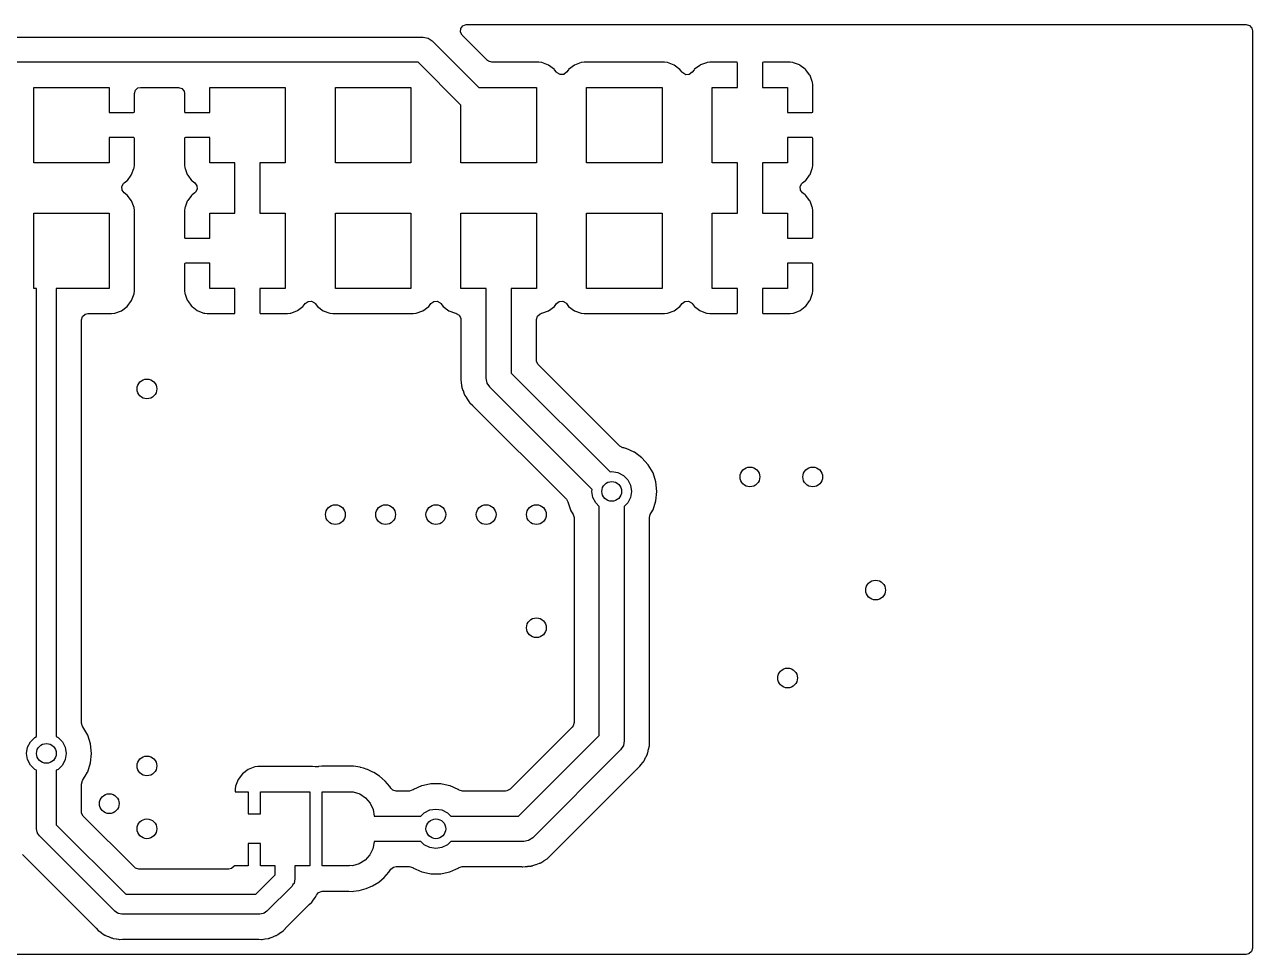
# Model space of a CAD drawing. Extents: x 4.43 to 5.97, y -4.57 to -3.83.
# Drawn here: x 4.993 to 5.97, y -4.57 to -3.83 of the extents above; entities that cross this region are included whole.
import ezdxf

# ---------------------------------------------------------------- set-up
doc = ezdxf.new("R2010")
doc.units = 0
doc.header["$MEASUREMENT"] = 0
doc.layers.add('BLACK', color=7, linetype='CONTINUOUS')

msp = doc.modelspace()

# ---------------------------------------------------------------- linework, layer by layer
at = {"layer": 'BLACK', "linetype": 'CONTINUOUS'}
for p, q in [((5.3398, -3.83325), (5.34148, -3.83101)), ((5.34148, -3.83101), (5.3441, -3.83003)), ((5.3441, -3.83003), (5.34445, -3.83002)), ((5.34445, -3.83002), (5.96502, -3.83002)), ((5.96502, -3.83002), (5.9677, -3.83081)), ((5.9677, -3.83081), (5.96953, -3.83292)), ((4.89, -3.84), (5.31, -3.84)), ((5.31, -3.84), (5.31383, -3.84076)), ((5.31383, -3.84076), (5.31707, -3.84293)), ((5.3396, -3.83603), (5.3398, -3.83325)), ((5.34094, -3.83849), (5.3396, -3.83603)), ((5.36098, -3.85853), (5.34094, -3.83849)), ((5.96953, -3.83292), (5.96998, -3.83498)), ((5.96998, -3.83498), (5.96998, -4.56502)), ((5.31707, -3.84293), (5.35414, -3.88)), ((5.30586, -3.86), (4.89414, -3.86)), ((5.34, -3.89414), (5.30586, -3.86)), ((5.36181, -3.85919), (5.36098, -3.85853)), ((5.36449, -3.85998), (5.36181, -3.85919)), ((5.4019, -3.85998), (5.36449, -3.85998)), ((5.40434, -3.86025), (5.4019, -3.85998)), ((5.40971, -3.86226), (5.40434, -3.86025)), ((5.43566, -3.86025), (5.43029, -3.86226)), ((5.4381, -3.85998), (5.43566, -3.86025)), ((5.5019, -3.85998), (5.4381, -3.85998)), ((5.50434, -3.86025), (5.5019, -3.85998)), ((5.50971, -3.86226), (5.50434, -3.86025)), ((5.53537, -3.86037), (5.53063, -3.86215)), ((5.53597, -3.86023), (5.53537, -3.86037)), ((5.53797, -3.86001), (5.53597, -3.86023)), ((5.53824, -3.86), (5.53797, -3.86001)), ((5.55947, -3.86), (5.53824, -3.86)), ((5.55977, -3.86007), (5.55947, -3.86)), ((5.55982, -3.86011), (5.55977, -3.86007)), ((5.56, -3.86071), (5.55982, -3.86011)), ((5.58007, -3.86023), (5.58, -3.86053)), ((5.58, -3.86053), (5.58, -3.88)), ((5.58011, -3.86018), (5.58007, -3.86023)), ((5.58071, -3.86), (5.58011, -3.86018)), ((5.60176, -3.86), (5.58071, -3.86)), ((5.60203, -3.86001), (5.60176, -3.86)), ((5.60403, -3.86023), (5.60203, -3.86001)), ((5.60463, -3.86037), (5.60403, -3.86023)), ((5.60937, -3.86215), (5.60463, -3.86037)), ((5.4143, -3.8657), (5.40971, -3.86226)), ((5.41451, -3.86598), (5.4143, -3.8657)), ((5.41603, -3.86801), (5.41451, -3.86598)), ((5.41451, -3.86598), (5.41451, -3.86598)), ((5.41649, -3.86854), (5.41603, -3.86801)), ((5.41894, -3.86988), (5.41649, -3.86854)), ((5.42173, -3.86968), (5.41894, -3.86988)), ((5.42397, -3.86801), (5.42173, -3.86968)), ((5.42549, -3.86598), (5.42397, -3.86801)), ((5.4257, -3.8657), (5.42549, -3.86598)), ((5.42549, -3.86598), (5.42549, -3.86598)), ((5.43029, -3.86226), (5.4257, -3.8657)), ((5.5143, -3.8657), (5.50971, -3.86226)), ((5.51604, -3.86802), (5.5143, -3.8657)), ((5.5165, -3.86855), (5.51604, -3.86802)), ((5.51896, -3.86989), (5.5165, -3.86855)), ((5.52174, -3.8697), (5.51896, -3.86989)), ((5.52398, -3.86802), (5.52174, -3.8697)), ((5.5255, -3.866), (5.52398, -3.86802)), ((5.526, -3.8655), (5.5255, -3.866)), ((5.53001, -3.86249), (5.526, -3.8655)), ((5.53063, -3.86215), (5.53001, -3.86249)), ((5.56, -3.88), (5.56, -3.86071)), ((5.60999, -3.86249), (5.60937, -3.86215)), ((5.614, -3.8655), (5.60999, -3.86249)), ((5.6145, -3.866), (5.614, -3.8655)), ((5.61751, -3.87001), (5.6145, -3.866)), ((5.61785, -3.87063), (5.61751, -3.87001)), ((5, -3.94), (5, -3.88)), ((5, -3.88), (5.06, -3.88)), ((5.06, -3.88), (5.06, -3.9)), ((5.0829, -3.88047), (5.08496, -3.88002)), ((5.08496, -3.88002), (5.11504, -3.88002)), ((5.11504, -3.88002), (5.11772, -3.88081)), ((5.14, -3.9), (5.14, -3.88)), ((5.14, -3.88), (5.2, -3.88)), ((5.2, -3.88), (5.2, -3.94)), ((5.24, -3.94), (5.24, -3.88)), ((5.24, -3.88), (5.3, -3.88)), ((5.3, -3.88), (5.3, -3.94)), ((5.35414, -3.88), (5.4, -3.88)), ((5.4, -3.88), (5.4, -3.94)), ((5.44, -3.94), (5.44, -3.88)), ((5.44, -3.88), (5.5, -3.88)), ((5.5, -3.88), (5.5, -3.94)), ((5.54, -3.94), (5.54, -3.88)), ((5.54, -3.88), (5.56, -3.88)), ((5.58, -3.88), (5.6, -3.88)), ((5.6, -3.88), (5.6, -3.9)), ((5.61963, -3.87537), (5.61785, -3.87063)), ((5.61977, -3.87597), (5.61963, -3.87537)), ((5.61999, -3.87797), (5.61977, -3.87597)), ((5.62, -3.87824), (5.61999, -3.87797)), ((5.62, -3.89947), (5.62, -3.87824)), ((5.08, -3.88498), (5.08079, -3.8823)), ((5.08, -3.89947), (5.08, -3.88498)), ((5.08079, -3.8823), (5.0829, -3.88047)), ((5.11772, -3.88081), (5.11955, -3.88292)), ((5.11955, -3.88292), (5.12, -3.88498)), ((5.12, -3.88498), (5.12, -3.89929)), ((5.07993, -3.89977), (5.08, -3.89947)), ((5.12, -3.89929), (5.12018, -3.89989)), ((5.34, -3.94), (5.34, -3.89414)), ((5.61993, -3.89977), (5.62, -3.89947)), ((5.06, -3.9), (5.07929, -3.9)), ((5.07929, -3.9), (5.07989, -3.89982)), ((5.07989, -3.89982), (5.07993, -3.89977)), ((5.12018, -3.89989), (5.12023, -3.89993)), ((5.12023, -3.89993), (5.12053, -3.9)), ((5.12053, -3.9), (5.14, -3.9)), ((5.6, -3.9), (5.61929, -3.9)), ((5.61929, -3.9), (5.61989, -3.89982)), ((5.61989, -3.89982), (5.61993, -3.89977)), ((5.07947, -3.92), (5.06, -3.92)), ((5.06, -3.92), (5.06, -3.94)), ((5.07977, -3.92007), (5.07947, -3.92)), ((5.07982, -3.92011), (5.07977, -3.92007)), ((5.08, -3.92071), (5.07982, -3.92011)), ((5.08, -3.94176), (5.08, -3.92071)), ((5.12007, -3.92023), (5.12, -3.92053)), ((5.12, -3.92053), (5.12, -3.94176)), ((5.12011, -3.92018), (5.12007, -3.92023)), ((5.12071, -3.92), (5.12011, -3.92018)), ((5.14, -3.92), (5.12071, -3.92)), ((5.14, -3.94), (5.14, -3.92)), ((5.6, -3.92), (5.6, -3.94)), ((5.61947, -3.92), (5.6, -3.92)), ((5.61977, -3.92007), (5.61947, -3.92)), ((5.61982, -3.92011), (5.61977, -3.92007)), ((5.62, -3.92071), (5.61982, -3.92011)), ((5.62, -3.94176), (5.62, -3.92071)), ((5.06, -3.94), (5, -3.94)), ((5.07785, -3.94937), (5.07963, -3.94463)), ((5.07963, -3.94463), (5.07977, -3.94403)), ((5.07977, -3.94403), (5.07999, -3.94203)), ((5.07999, -3.94203), (5.08, -3.94176)), ((5.12, -3.94176), (5.12001, -3.94203)), ((5.12001, -3.94203), (5.12023, -3.94403)), ((5.12023, -3.94403), (5.12037, -3.94463)), ((5.12037, -3.94463), (5.12215, -3.94937)), ((5.16, -3.94), (5.14, -3.94)), ((5.16, -3.98), (5.16, -3.94)), ((5.2, -3.94), (5.18, -3.94)), ((5.18, -3.94), (5.18, -3.98)), ((5.3, -3.94), (5.24, -3.94)), ((5.4, -3.94), (5.34, -3.94)), ((5.5, -3.94), (5.44, -3.94)), ((5.56, -3.94), (5.54, -3.94)), ((5.56, -3.98), (5.56, -3.94)), ((5.6, -3.94), (5.58, -3.94)), ((5.58, -3.94), (5.58, -3.98)), ((5.61785, -3.94937), (5.61963, -3.94463)), ((5.61963, -3.94463), (5.61977, -3.94403)), ((5.61977, -3.94403), (5.61999, -3.94203)), ((5.61999, -3.94203), (5.62, -3.94176)), ((5.07011, -3.95893), (5.07145, -3.95648)), ((5.07145, -3.95648), (5.07198, -3.95602)), ((5.07198, -3.95602), (5.074, -3.9545)), ((5.074, -3.9545), (5.0745, -3.954)), ((5.0745, -3.954), (5.07751, -3.94999)), ((5.07751, -3.94999), (5.07785, -3.94937)), ((5.12215, -3.94937), (5.12249, -3.94999)), ((5.12249, -3.94999), (5.1255, -3.954)), ((5.1255, -3.954), (5.126, -3.9545)), ((5.126, -3.9545), (5.12804, -3.95603)), ((5.12804, -3.95603), (5.12971, -3.95827)), ((5.12971, -3.95827), (5.12991, -3.96106)), ((5.61009, -3.95894), (5.61143, -3.95649)), ((5.61143, -3.95649), (5.61196, -3.95603)), ((5.61196, -3.95603), (5.614, -3.9545)), ((5.614, -3.9545), (5.6145, -3.954)), ((5.6145, -3.954), (5.61751, -3.94999)), ((5.61751, -3.94999), (5.61785, -3.94937)), ((5.0703, -3.96172), (5.07011, -3.95893)), ((5.07198, -3.96396), (5.0703, -3.96172)), ((5.0743, -3.9657), (5.07198, -3.96396)), ((5.07774, -3.97029), (5.0743, -3.9657)), ((5.1255, -3.966), (5.12249, -3.97001)), ((5.126, -3.9655), (5.1255, -3.966)), ((5.12804, -3.96397), (5.126, -3.9655)), ((5.12857, -3.96351), (5.12804, -3.96397)), ((5.12991, -3.96106), (5.12857, -3.96351)), ((5.61029, -3.96173), (5.61009, -3.95894)), ((5.61196, -3.96397), (5.61029, -3.96173)), ((5.614, -3.9655), (5.61196, -3.96397)), ((5.6145, -3.966), (5.614, -3.9655)), ((5.61751, -3.97001), (5.6145, -3.966)), ((5.07975, -3.97566), (5.07774, -3.97029)), ((5.08002, -3.9781), (5.07975, -3.97566)), ((5.12023, -3.97597), (5.12001, -3.97797)), ((5.12037, -3.97537), (5.12023, -3.97597)), ((5.12215, -3.97063), (5.12037, -3.97537)), ((5.12249, -3.97001), (5.12215, -3.97063)), ((5.61785, -3.97063), (5.61751, -3.97001)), ((5.61963, -3.97537), (5.61785, -3.97063)), ((5.61977, -3.97597), (5.61963, -3.97537)), ((5.61999, -3.97797), (5.61977, -3.97597)), ((5, -4.04), (5, -3.98)), ((5, -3.98), (5.06, -3.98)), ((5.06, -3.98), (5.06, -4.04)), ((5.08002, -4.0419), (5.08002, -3.9781)), ((5.12001, -3.97797), (5.12, -3.97824)), ((5.12, -3.97824), (5.12, -3.99929)), ((5.14, -4), (5.14, -3.98)), ((5.14, -3.98), (5.16, -3.98)), ((5.18, -3.98), (5.2, -3.98)), ((5.2, -3.98), (5.2, -4.04)), ((5.24, -4.04), (5.24, -3.98)), ((5.24, -3.98), (5.3, -3.98)), ((5.3, -3.98), (5.3, -4.04)), ((5.34, -4.04), (5.34, -3.98)), ((5.34, -3.98), (5.4, -3.98)), ((5.4, -3.98), (5.4, -4.04)), ((5.44, -4.04), (5.44, -3.98)), ((5.44, -3.98), (5.5, -3.98)), ((5.5, -3.98), (5.5, -4.04)), ((5.54, -4.04), (5.54, -3.98)), ((5.54, -3.98), (5.56, -3.98)), ((5.58, -3.98), (5.6, -3.98)), ((5.6, -3.98), (5.6, -4)), ((5.62, -3.97824), (5.61999, -3.97797)), ((5.62, -3.99947), (5.62, -3.97824)), ((5.12, -3.99929), (5.12018, -3.99989)), ((5.12018, -3.99989), (5.12023, -3.99993)), ((5.12023, -3.99993), (5.12053, -4)), ((5.12053, -4), (5.14, -4)), ((5.6, -4), (5.61929, -4)), ((5.61929, -4), (5.61989, -3.99982)), ((5.61989, -3.99982), (5.61993, -3.99977)), ((5.61993, -3.99977), (5.62, -3.99947)), ((5.12007, -4.02023), (5.12, -4.02053)), ((5.12, -4.02053), (5.12, -4.04176)), ((5.12011, -4.02018), (5.12007, -4.02023)), ((5.12071, -4.02), (5.12011, -4.02018)), ((5.14, -4.02), (5.12071, -4.02)), ((5.14, -4.04), (5.14, -4.02)), ((5.61947, -4.02), (5.6, -4.02)), ((5.6, -4.02), (5.6, -4.04)), ((5.61977, -4.02007), (5.61947, -4.02)), ((5.61982, -4.02011), (5.61977, -4.02007)), ((5.62, -4.02071), (5.61982, -4.02011)), ((5.62, -4.04176), (5.62, -4.02071)), ((5.00213, -4.04), (5, -4.04)), ((5.00213, -4.39656), (5.00213, -4.04)), ((5.06, -4.04), (5.01787, -4.04)), ((5.01787, -4.04), (5.01787, -4.39656)), ((5.07774, -4.04971), (5.07975, -4.04434)), ((5.07975, -4.04434), (5.08002, -4.0419)), ((5.12, -4.04176), (5.12001, -4.04203)), ((5.12001, -4.04203), (5.12023, -4.04403)), ((5.12023, -4.04403), (5.12037, -4.04463)), ((5.12037, -4.04463), (5.12215, -4.04937)), ((5.16, -4.04), (5.14, -4.04)), ((5.16, -4.05947), (5.16, -4.04)), ((5.2, -4.04), (5.18, -4.04)), ((5.18, -4.04), (5.18, -4.05929)), ((5.3, -4.04), (5.24, -4.04)), ((5.36, -4.04), (5.34, -4.04)), ((5.36, -4.11148), (5.36, -4.04)), ((5.4, -4.04), (5.38, -4.04)), ((5.38, -4.04), (5.38, -4.10733)), ((5.5, -4.04), (5.44, -4.04)), ((5.56, -4.04), (5.54, -4.04)), ((5.56, -4.05947), (5.56, -4.04)), ((5.6, -4.04), (5.58, -4.04)), ((5.58, -4.04), (5.58, -4.05929)), ((5.61785, -4.04937), (5.61963, -4.04463)), ((5.61963, -4.04463), (5.61977, -4.04403)), ((5.61977, -4.04403), (5.61999, -4.04203)), ((5.61999, -4.04203), (5.62, -4.04176)), ((5.06971, -4.05774), (5.0743, -4.0543)), ((5.0743, -4.0543), (5.07774, -4.04971)), ((5.12215, -4.04937), (5.12249, -4.04999)), ((5.12249, -4.04999), (5.1255, -4.054)), ((5.1255, -4.054), (5.126, -4.0545)), ((5.126, -4.0545), (5.13001, -4.05751)), ((5.20999, -4.05751), (5.214, -4.0545)), ((5.214, -4.0545), (5.2145, -4.054)), ((5.2145, -4.054), (5.21602, -4.05198)), ((5.21602, -4.05198), (5.21826, -4.0503)), ((5.21826, -4.0503), (5.22104, -4.05011)), ((5.22104, -4.05011), (5.2235, -4.05145)), ((5.2235, -4.05145), (5.22396, -4.05198)), ((5.22396, -4.05198), (5.2257, -4.0543)), ((5.2257, -4.0543), (5.23029, -4.05774)), ((5.30971, -4.05774), (5.3143, -4.0543)), ((5.3143, -4.0543), (5.31603, -4.05199)), ((5.31603, -4.05199), (5.31827, -4.05032)), ((5.31827, -4.05032), (5.32106, -4.05012)), ((5.32106, -4.05012), (5.32351, -4.05146)), ((5.32351, -4.05146), (5.32397, -4.05199)), ((5.32397, -4.05199), (5.3257, -4.0543)), ((5.3257, -4.0543), (5.33029, -4.05774)), ((5.40971, -4.05774), (5.4143, -4.0543)), ((5.4143, -4.0543), (5.41603, -4.05199)), ((5.41603, -4.05199), (5.41827, -4.05032)), ((5.41827, -4.05032), (5.42106, -4.05012)), ((5.42106, -4.05012), (5.42351, -4.05146)), ((5.42351, -4.05146), (5.42397, -4.05199)), ((5.42397, -4.05199), (5.4257, -4.0543)), ((5.4257, -4.0543), (5.43029, -4.05774)), ((5.50971, -4.05774), (5.5143, -4.0543)), ((5.5143, -4.0543), (5.51604, -4.05198)), ((5.51604, -4.05198), (5.51828, -4.0503)), ((5.51828, -4.0503), (5.52107, -4.05011)), ((5.52107, -4.05011), (5.52352, -4.05145)), ((5.52352, -4.05145), (5.52398, -4.05198)), ((5.52398, -4.05198), (5.5255, -4.054)), ((5.5255, -4.054), (5.526, -4.0545)), ((5.526, -4.0545), (5.53001, -4.05751)), ((5.60999, -4.05751), (5.614, -4.0545)), ((5.614, -4.0545), (5.6145, -4.054)), ((5.6145, -4.054), (5.61751, -4.04999)), ((5.61751, -4.04999), (5.61785, -4.04937)), ((5.03789, -4.06498), (5.03868, -4.0623)), ((5.03789, -4.38564), (5.03789, -4.06498)), ((5.03868, -4.0623), (5.04079, -4.06047)), ((5.04079, -4.06047), (5.04285, -4.06002)), ((5.04285, -4.06002), (5.0619, -4.06002)), ((5.0619, -4.06002), (5.06434, -4.05975)), ((5.06434, -4.05975), (5.06971, -4.05774)), ((5.13001, -4.05751), (5.13063, -4.05785)), ((5.13063, -4.05785), (5.13537, -4.05963)), ((5.13537, -4.05963), (5.13597, -4.05977)), ((5.13597, -4.05977), (5.13797, -4.05999)), ((5.13797, -4.05999), (5.13824, -4.06)), ((5.13824, -4.06), (5.15929, -4.06)), ((5.15929, -4.06), (5.15989, -4.05982)), ((5.15989, -4.05982), (5.15993, -4.05977)), ((5.15993, -4.05977), (5.16, -4.05947)), ((5.18, -4.05929), (5.18018, -4.05989)), ((5.18018, -4.05989), (5.18023, -4.05993)), ((5.18023, -4.05993), (5.18053, -4.06)), ((5.18053, -4.06), (5.20176, -4.06)), ((5.20176, -4.06), (5.20203, -4.05999)), ((5.20203, -4.05999), (5.20403, -4.05977)), ((5.20403, -4.05977), (5.20463, -4.05963)), ((5.20463, -4.05963), (5.20937, -4.05785)), ((5.20937, -4.05785), (5.20999, -4.05751)), ((5.23029, -4.05774), (5.23566, -4.05975)), ((5.23566, -4.05975), (5.2381, -4.06002)), ((5.2381, -4.06002), (5.3019, -4.06002)), ((5.3019, -4.06002), (5.30434, -4.05975)), ((5.30434, -4.05975), (5.30971, -4.05774)), ((5.33029, -4.05774), (5.33566, -4.05975)), ((5.33566, -4.05975), (5.33597, -4.05979)), ((5.33597, -4.05979), (5.33617, -4.05984)), ((5.33617, -4.05984), (5.33859, -4.06122)), ((5.33859, -4.06122), (5.33989, -4.0637)), ((5.33989, -4.0637), (5.33998, -4.06466)), ((5.33998, -4.06466), (5.33998, -4.10882)), ((5.40002, -4.06466), (5.40081, -4.06198)), ((5.40002, -4.09699), (5.40002, -4.06466)), ((5.40081, -4.06198), (5.40292, -4.06015)), ((5.40292, -4.06015), (5.40383, -4.05984)), ((5.40383, -4.05984), (5.40403, -4.05979)), ((5.40403, -4.05979), (5.40434, -4.05975)), ((5.40434, -4.05975), (5.40971, -4.05774)), ((5.43029, -4.05774), (5.43566, -4.05975)), ((5.43566, -4.05975), (5.4381, -4.06002)), ((5.4381, -4.06002), (5.5019, -4.06002)), ((5.5019, -4.06002), (5.50434, -4.05975)), ((5.50434, -4.05975), (5.50971, -4.05774)), ((5.53001, -4.05751), (5.53063, -4.05785)), ((5.53063, -4.05785), (5.53537, -4.05963)), ((5.53537, -4.05963), (5.53597, -4.05977)), ((5.53597, -4.05977), (5.53797, -4.05999)), ((5.53797, -4.05999), (5.53824, -4.06)), ((5.53824, -4.06), (5.55929, -4.06)), ((5.55929, -4.06), (5.55989, -4.05982)), ((5.55989, -4.05982), (5.55993, -4.05977)), ((5.55993, -4.05977), (5.56, -4.05947)), ((5.58, -4.05929), (5.58018, -4.05989)), ((5.58018, -4.05989), (5.58023, -4.05993)), ((5.58023, -4.05993), (5.58053, -4.06)), ((5.58053, -4.06), (5.60176, -4.06)), ((5.60176, -4.06), (5.60203, -4.05999)), ((5.60203, -4.05999), (5.60403, -4.05977)), ((5.60403, -4.05977), (5.60463, -4.05963)), ((5.60463, -4.05963), (5.60937, -4.05785)), ((5.60937, -4.05785), (5.60999, -4.05751)), ((5.40013, -4.09804), (5.40002, -4.09699)), ((5.40147, -4.10049), (5.40013, -4.09804)), ((5.46644, -4.16546), (5.40147, -4.10049)), ((5.33984, -4.11014), (5.33979, -4.11042)), ((5.33979, -4.11042), (5.33982, -4.11071)), ((5.33982, -4.11071), (5.33982, -4.11071)), ((5.33982, -4.11071), (5.33996, -4.11251)), ((5.33992, -4.10957), (5.33984, -4.11014)), ((5.33984, -4.11014), (5.33984, -4.11014)), ((5.33998, -4.10882), (5.33992, -4.10957)), ((5.33996, -4.11251), (5.33998, -4.11291)), ((5.33998, -4.11291), (5.33998, -4.11323)), ((5.33998, -4.11323), (5.34011, -4.11435)), ((5.34011, -4.11435), (5.34013, -4.11452)), ((5.34013, -4.11452), (5.34036, -4.1174)), ((5.36076, -4.1153), (5.36, -4.11148)), ((5.38, -4.10733), (5.45861, -4.18595)), ((5.34036, -4.1174), (5.34045, -4.11767)), ((5.34045, -4.11767), (5.3405, -4.11791)), ((5.3405, -4.11791), (5.34055, -4.11814)), ((5.34055, -4.11814), (5.34059, -4.11843)), ((5.34059, -4.11843), (5.34068, -4.1187)), ((5.34068, -4.1187), (5.34068, -4.1187)), ((5.34068, -4.1187), (5.34157, -4.12115)), ((5.34157, -4.12115), (5.34163, -4.12131)), ((5.34163, -4.12131), (5.34252, -4.12406)), ((5.34252, -4.12406), (5.34267, -4.1243)), ((5.34267, -4.1243), (5.34277, -4.12452)), ((5.34277, -4.12452), (5.34288, -4.12474)), ((5.36285, -4.11843), (5.36076, -4.1153)), ((5.36293, -4.11855), (5.36285, -4.11843)), ((5.44447, -4.20009), (5.36293, -4.11855)), ((5.34288, -4.12474), (5.34298, -4.12501)), ((5.34298, -4.12501), (5.34313, -4.12525)), ((5.34313, -4.12525), (5.34456, -4.12743)), ((5.34456, -4.12743), (5.34465, -4.12757)), ((5.34465, -4.12757), (5.34615, -4.13004)), ((5.34615, -4.13004), (5.3463, -4.13021)), ((5.3463, -4.13021), (5.3463, -4.13021)), ((5.3463, -4.13021), (5.34644, -4.13037)), ((5.34644, -4.13037), (5.34644, -4.13038)), ((5.34644, -4.13038), (5.34654, -4.13049)), ((5.34654, -4.13049), (5.34666, -4.13062)), ((5.34666, -4.13062), (5.34681, -4.13086)), ((5.34681, -4.13086), (5.34702, -4.13106)), ((5.34702, -4.13106), (5.34904, -4.13297)), ((5.34904, -4.13297), (5.34913, -4.13307)), ((5.34913, -4.13307), (5.42388, -4.20781)), ((5.46891, -4.1668), (5.46644, -4.16546)), ((5.46968, -4.16697), (5.46891, -4.1668)), ((5.47111, -4.16727), (5.46968, -4.16697)), ((5.47135, -4.16738), (5.47111, -4.16727)), ((5.47774, -4.17022), (5.47135, -4.16738)), ((5.47135, -4.16738), (5.47135, -4.16738)), ((5.47775, -4.17022), (5.47774, -4.17022)), ((5.47798, -4.17033), (5.47775, -4.17022)), ((5.48407, -4.17475), (5.47798, -4.17033)), ((5.4891, -4.18034), (5.48407, -4.17475)), ((5.49286, -4.18685), (5.4891, -4.18034)), ((5.45861, -4.18595), (5.46, -4.18573)), ((5.46, -4.18573), (5.46487, -4.1865)), ((5.46487, -4.1865), (5.46926, -4.18874)), ((5.46926, -4.18874), (5.47274, -4.19222)), ((5.47274, -4.19222), (5.47498, -4.19661)), ((5.49518, -4.194), (5.49286, -4.18685)), ((5.44425, -4.20148), (5.44447, -4.20009)), ((5.44502, -4.20634), (5.44425, -4.20148)), ((5.47498, -4.19661), (5.47575, -4.20148)), ((5.47575, -4.20148), (5.47498, -4.20634)), ((5.49596, -4.20148), (5.49518, -4.194)), ((5.49518, -4.20895), (5.49596, -4.20148)), ((5.42388, -4.20781), (5.42509, -4.20979)), ((5.42509, -4.20979), (5.42714, -4.2161)), ((5.44726, -4.21073), (5.44502, -4.20634)), ((5.45, -4.21347), (5.44726, -4.21073)), ((5.47274, -4.21073), (5.47, -4.21347)), ((5.47498, -4.20634), (5.47274, -4.21073)), ((5.49286, -4.2161), (5.49518, -4.20895)), ((5.42714, -4.2161), (5.42727, -4.21633)), ((5.42727, -4.21633), (5.42727, -4.21633)), ((5.42727, -4.21633), (5.42932, -4.21986)), ((5.42932, -4.21986), (5.42998, -4.22235)), ((5.45, -4.39586), (5.45, -4.21347)), ((5.47, -4.21347), (5.47, -4.4)), ((5.49002, -4.22235), (5.49068, -4.21986)), ((5.49068, -4.21986), (5.49273, -4.21633)), ((5.49273, -4.21633), (5.49286, -4.2161)), ((5.49273, -4.21633), (5.49273, -4.21633)), ((5.42998, -4.22235), (5.42998, -4.38551)), ((5.49002, -4.39949), (5.49002, -4.22235)), ((5.0379, -4.38592), (5.03789, -4.38564)), ((5.03884, -4.38856), (5.0379, -4.38592)), ((5.42919, -4.38819), (5.42853, -4.38902)), ((5.42998, -4.38551), (5.42919, -4.38819)), ((4.99726, -4.40074), (5.00074, -4.39726)), ((5.00074, -4.39726), (5.00213, -4.39656)), ((5.01787, -4.39656), (5.01926, -4.39726)), ((5.01926, -4.39726), (5.02274, -4.40074)), ((5.03892, -4.38867), (5.03884, -4.38856)), ((5.0391, -4.38886), (5.03892, -4.38867)), ((5.04286, -4.39537), (5.0391, -4.38886)), ((5.04518, -4.40252), (5.04286, -4.39537)), ((5.42853, -4.38902), (5.37902, -4.43853)), ((5.38586, -4.46), (5.45, -4.39586)), ((4.99425, -4.41), (4.99502, -4.40513)), ((4.99502, -4.40513), (4.99726, -4.40074)), ((5.02274, -4.40074), (5.02498, -4.40513)), ((5.02498, -4.40513), (5.02575, -4.41)), ((5.04596, -4.41), (5.04518, -4.40252)), ((5.46707, -4.40707), (5.39707, -4.47707)), ((5.46924, -4.40383), (5.46707, -4.40707)), ((5.47, -4.4), (5.46924, -4.40383)), ((5.48868, -4.40954), (5.48927, -4.40671)), ((5.48927, -4.40671), (5.48931, -4.40654)), ((5.48931, -4.40654), (5.48994, -4.40395)), ((5.48994, -4.40395), (5.48999, -4.40374)), ((5.48999, -4.40374), (5.49002, -4.40329)), ((5.49002, -4.39962), (5.49002, -4.39949)), ((5.4901, -4.40269), (5.49002, -4.39962)), ((5.49002, -4.40329), (5.49003, -4.40314)), ((5.49002, -4.40329), (5.49002, -4.40329)), ((5.49003, -4.40314), (5.49005, -4.40297)), ((5.49005, -4.40297), (5.4901, -4.40269)), ((4.99502, -4.41487), (4.99425, -4.41)), ((4.99726, -4.41926), (4.99502, -4.41487)), ((5.02498, -4.41487), (5.02274, -4.41926)), ((5.02575, -4.41), (5.02498, -4.41487)), ((5.04286, -4.42463), (5.04518, -4.41748)), ((5.04518, -4.41748), (5.04596, -4.41)), ((5.48327, -4.41897), (5.48496, -4.41699)), ((5.48496, -4.41699), (5.48515, -4.41677)), ((5.48496, -4.41699), (5.48496, -4.41699)), ((5.48515, -4.41677), (5.48528, -4.41651)), ((5.48528, -4.41651), (5.48541, -4.41631)), ((5.48541, -4.41631), (5.48554, -4.41611)), ((5.48554, -4.41611), (5.48571, -4.41588)), ((5.48571, -4.41588), (5.48694, -4.41326)), ((5.48694, -4.41326), (5.48701, -4.41311)), ((5.48701, -4.41311), (5.48833, -4.41054)), ((5.48833, -4.41054), (5.4884, -4.41026)), ((5.4884, -4.41026), (5.48848, -4.41003)), ((5.48848, -4.41003), (5.48856, -4.4098)), ((5.48856, -4.4098), (5.48868, -4.40954)), ((5.00074, -4.42274), (4.99726, -4.41926)), ((5.00213, -4.42344), (5.00074, -4.42274)), ((5.00213, -4.47), (5.00213, -4.42344)), ((5.01926, -4.42274), (5.01787, -4.42344)), ((5.01787, -4.42344), (5.01787, -4.46674)), ((5.02274, -4.41926), (5.01926, -4.42274)), ((5.04079, -4.4282), (5.04273, -4.42485)), ((5.04273, -4.42485), (5.04286, -4.42463)), ((5.04273, -4.42485), (5.04273, -4.42485)), ((5.16601, -4.42617), (5.16257, -4.43076)), ((5.1706, -4.42273), (5.16601, -4.42617)), ((5.17597, -4.42072), (5.1706, -4.42273)), ((5.17842, -4.42045), (5.17597, -4.42072)), ((5.22158, -4.42045), (5.17842, -4.42045)), ((5.22171, -4.42047), (5.22158, -4.42045)), ((5.22403, -4.42072), (5.22171, -4.42047)), ((5.22404, -4.42065), (5.22403, -4.42072)), ((5.22616, -4.4206), (5.22404, -4.42065)), ((5.22626, -4.42057), (5.22616, -4.4206)), ((5.22665, -4.42045), (5.22626, -4.42057)), ((5.22691, -4.42043), (5.22665, -4.42045)), ((5.2293, -4.42026), (5.22691, -4.42043)), ((5.22691, -4.42043), (5.22691, -4.42043)), ((5.22953, -4.42025), (5.2293, -4.42026)), ((5.24836, -4.42025), (5.22953, -4.42025)), ((5.24851, -4.42024), (5.24836, -4.42025)), ((5.24861, -4.42023), (5.24851, -4.42024)), ((5.24878, -4.42023), (5.24861, -4.42023)), ((5.2513, -4.42025), (5.24878, -4.42023)), ((5.24878, -4.42023), (5.24878, -4.42023)), ((5.25424, -4.42026), (5.2513, -4.42025)), ((5.25442, -4.42029), (5.25424, -4.42026)), ((5.25974, -4.42108), (5.25442, -4.42029)), ((5.25442, -4.42029), (5.25442, -4.42029)), ((5.25992, -4.42111), (5.25974, -4.42108)), ((5.25974, -4.42108), (5.25974, -4.42108)), ((5.26008, -4.42116), (5.25992, -4.42111)), ((5.2625, -4.42188), (5.26008, -4.42116)), ((5.26008, -4.42116), (5.26008, -4.42116)), ((5.26532, -4.42273), (5.2625, -4.42188)), ((5.26548, -4.4228), (5.26532, -4.42273)), ((5.26992, -4.42485), (5.26548, -4.4228)), ((5.26548, -4.4228), (5.26548, -4.4228)), ((5.27052, -4.42513), (5.26992, -4.42485)), ((5.27526, -4.4282), (5.27052, -4.42513)), ((5.41159, -4.49087), (5.47935, -4.4231)), ((5.47935, -4.4231), (5.47992, -4.42262)), ((5.47992, -4.42262), (5.48038, -4.42228)), ((5.48038, -4.42228), (5.48061, -4.4221)), ((5.48061, -4.4221), (5.48197, -4.42051)), ((5.48197, -4.42051), (5.48224, -4.42021)), ((5.48224, -4.42021), (5.48247, -4.41999)), ((5.48247, -4.41999), (5.48256, -4.41987)), ((5.48256, -4.41987), (5.48316, -4.41911)), ((5.48256, -4.41987), (5.48256, -4.41987)), ((5.48316, -4.41911), (5.48327, -4.41897)), ((5.03789, -4.43436), (5.03868, -4.43168)), ((5.03789, -4.45639), (5.03789, -4.43436)), ((5.03868, -4.43168), (5.03884, -4.43144)), ((5.03884, -4.43144), (5.03892, -4.43133)), ((5.03892, -4.43133), (5.0391, -4.43114)), ((5.0391, -4.43114), (5.04079, -4.4282)), ((5.16056, -4.43613), (5.1603, -4.43858)), ((5.16257, -4.43076), (5.16056, -4.43613)), ((5.27958, -4.43197), (5.27526, -4.4282)), ((5.28326, -4.43624), (5.27958, -4.43197)), ((5.28335, -4.43639), (5.28326, -4.43624)), ((5.28419, -4.43769), (5.28335, -4.43639)), ((5.28335, -4.43639), (5.28335, -4.43639)), ((5.30865, -4.4359), (5.30226, -4.43875)), ((5.30889, -4.4358), (5.30865, -4.4359)), ((5.30865, -4.4359), (5.30865, -4.4359)), ((5.31256, -4.43501), (5.30889, -4.4358)), ((5.31599, -4.43429), (5.31256, -4.43501)), ((5.31624, -4.43423), (5.31599, -4.43429)), ((5.31599, -4.43429), (5.31599, -4.43429)), ((5.32376, -4.43423), (5.31624, -4.43423)), ((5.32401, -4.43429), (5.32376, -4.43423)), ((5.32744, -4.43501), (5.32401, -4.43429)), ((5.32401, -4.43429), (5.32401, -4.43429)), ((5.33111, -4.4358), (5.32744, -4.43501)), ((5.33135, -4.4359), (5.33111, -4.4358)), ((5.33774, -4.43875), (5.33135, -4.4359)), ((5.33135, -4.4359), (5.33135, -4.4359)), ((5.1603, -4.43858), (5.1603, -4.44047)), ((5.1603, -4.44047), (5.17047, -4.44047)), ((5.17047, -4.44047), (5.17047, -4.45819)), ((5.18031, -4.45819), (5.18031, -4.44047)), ((5.18031, -4.44047), (5.21969, -4.44047)), ((5.21969, -4.44047), (5.21969, -4.49953)), ((5.22953, -4.49953), (5.22953, -4.44047)), ((5.22953, -4.44047), (5.25118, -4.44047)), ((5.25118, -4.44047), (5.25118, -4.44067)), ((5.25118, -4.44067), (5.25409, -4.44069)), ((5.25409, -4.44069), (5.25944, -4.44229)), ((5.25944, -4.44229), (5.26412, -4.44532)), ((5.26412, -4.44532), (5.26776, -4.44955)), ((5.28568, -4.43919), (5.28419, -4.43769)), ((5.28837, -4.43998), (5.28568, -4.43919)), ((5.29886, -4.43998), (5.28837, -4.43998)), ((5.29914, -4.43997), (5.29886, -4.43998)), ((5.30156, -4.43911), (5.29914, -4.43997)), ((5.30158, -4.43914), (5.30156, -4.43911)), ((5.30175, -4.43904), (5.30158, -4.43914)), ((5.30177, -4.43903), (5.30175, -4.43904)), ((5.30181, -4.43901), (5.30177, -4.43903)), ((5.30202, -4.43885), (5.30181, -4.43901)), ((5.30181, -4.43901), (5.30181, -4.43901)), ((5.30225, -4.43875), (5.30202, -4.43885)), ((5.30226, -4.43875), (5.30225, -4.43875)), ((5.33775, -4.43875), (5.33774, -4.43875)), ((5.33798, -4.43885), (5.33775, -4.43875)), ((5.33819, -4.43901), (5.33798, -4.43885)), ((5.33823, -4.43903), (5.33819, -4.43901)), ((5.33819, -4.43901), (5.33819, -4.43901)), ((5.33846, -4.43919), (5.33823, -4.43903)), ((5.34114, -4.43998), (5.33846, -4.43919)), ((5.37551, -4.43998), (5.34114, -4.43998)), ((5.37657, -4.43987), (5.37551, -4.43998)), ((5.37902, -4.43853), (5.37657, -4.43987)), ((5.03801, -4.45745), (5.03789, -4.45639)), ((5.26776, -4.44955), (5.27007, -4.45463)), ((5.27007, -4.45463), (5.27084, -4.46)), ((5.31074, -4.45726), (5.31513, -4.45502)), ((5.31513, -4.45502), (5.32, -4.45425)), ((5.32, -4.45425), (5.32487, -4.45502)), ((5.32487, -4.45502), (5.32926, -4.45726)), ((5.03935, -4.4599), (5.03801, -4.45745)), ((5.0801, -4.50065), (5.03935, -4.4599)), ((5.17047, -4.45819), (5.18031, -4.45819)), ((5.27084, -4.46), (5.308, -4.46)), ((5.308, -4.46), (5.31074, -4.45726)), ((5.32926, -4.45726), (5.332, -4.46)), ((5.332, -4.46), (5.38586, -4.46)), ((5.00242, -4.47128), (5.00213, -4.47)), ((5.00256, -4.47259), (5.00242, -4.47128)), ((5.0028, -4.47297), (5.00256, -4.47259)), ((5.0029, -4.47341), (5.0028, -4.47297)), ((5.00372, -4.47444), (5.0029, -4.47341)), ((5.00442, -4.47556), (5.00372, -4.47444)), ((5.06443, -4.53557), (5.00442, -4.47556)), ((5.01787, -4.46674), (5.07326, -4.52213)), ((5.18031, -4.48181), (5.17047, -4.48181)), ((5.17047, -4.48181), (5.17047, -4.49953)), ((5.18031, -4.49953), (5.18031, -4.48181)), ((5.26993, -4.48583), (5.2675, -4.49085)), ((5.27086, -4.48032), (5.26993, -4.48583)), ((5.308, -4.48), (5.27086, -4.48)), ((5.27086, -4.48), (5.27086, -4.48032)), ((5.31074, -4.48274), (5.308, -4.48)), ((5.31513, -4.48498), (5.31074, -4.48274)), ((5.32, -4.48575), (5.31513, -4.48498)), ((5.32487, -4.48498), (5.32, -4.48575)), ((5.32926, -4.48274), (5.32487, -4.48498)), ((5.332, -4.48), (5.32926, -4.48274)), ((5.39, -4.48), (5.332, -4.48)), ((5.39383, -4.47924), (5.39, -4.48)), ((5.39707, -4.47707), (5.39383, -4.47924)), ((4.99096, -4.49041), (5.04947, -4.54892)), ((5.26376, -4.49499), (5.259, -4.49791)), ((5.2675, -4.49085), (5.26376, -4.49499)), ((5.40353, -4.49702), (5.40595, -4.49544)), ((5.40595, -4.49544), (5.40609, -4.49535)), ((5.40609, -4.49535), (5.40857, -4.49385)), ((5.40857, -4.49385), (5.40873, -4.4937)), ((5.40873, -4.4937), (5.4089, -4.49356)), ((5.40873, -4.4937), (5.40873, -4.4937)), ((5.4089, -4.49356), (5.40901, -4.49346)), ((5.4089, -4.49356), (5.4089, -4.49356)), ((5.40901, -4.49346), (5.40915, -4.49334)), ((5.40915, -4.49334), (5.40939, -4.49319)), ((5.40939, -4.49319), (5.4115, -4.49096)), ((5.4115, -4.49096), (5.41159, -4.49087)), ((5.08093, -4.50132), (5.0801, -4.50065)), ((5.08361, -4.50211), (5.08093, -4.50132)), ((5.15533, -4.50211), (5.08361, -4.50211)), ((5.1574, -4.50166), (5.15533, -4.50211)), ((5.15951, -4.49983), (5.1574, -4.50166)), ((5.1596, -4.49953), (5.15951, -4.49983)), ((5.17047, -4.49953), (5.1596, -4.49953)), ((5.19213, -4.49953), (5.18031, -4.49953)), ((5.19213, -4.50674), (5.19213, -4.49953)), ((5.21969, -4.49953), (5.20787, -4.49953)), ((5.20787, -4.49953), (5.20787, -4.51001)), ((5.25118, -4.49953), (5.22953, -4.49953)), ((5.25361, -4.49938), (5.25118, -4.49933)), ((5.25118, -4.49933), (5.25118, -4.49953)), ((5.259, -4.49791), (5.25361, -4.49938)), ((5.27888, -4.50872), (5.28266, -4.50454)), ((5.28266, -4.50454), (5.28424, -4.50221)), ((5.28424, -4.50221), (5.28639, -4.50042)), ((5.28639, -4.50042), (5.28835, -4.50002)), ((5.28835, -4.50002), (5.29886, -4.50002)), ((5.29886, -4.50002), (5.30154, -4.50081)), ((5.30154, -4.50081), (5.30177, -4.50097)), ((5.30177, -4.50097), (5.30202, -4.50115)), ((5.30202, -4.50115), (5.30225, -4.50125)), ((5.30225, -4.50125), (5.30226, -4.50125)), ((5.30226, -4.50125), (5.30417, -4.50211)), ((5.30417, -4.50211), (5.30889, -4.5042)), ((5.30889, -4.5042), (5.31256, -4.50499)), ((5.31256, -4.50499), (5.31599, -4.50571)), ((5.32401, -4.50571), (5.32744, -4.50499)), ((5.32744, -4.50499), (5.33111, -4.5042)), ((5.33111, -4.5042), (5.33583, -4.50211)), ((5.33583, -4.50211), (5.33774, -4.50125)), ((5.33774, -4.50125), (5.33775, -4.50125)), ((5.33775, -4.50125), (5.33798, -4.50115)), ((5.33798, -4.50115), (5.33823, -4.50097)), ((5.33823, -4.50097), (5.33825, -4.50096)), ((5.33825, -4.50096), (5.33842, -4.50086)), ((5.33842, -4.50086), (5.33844, -4.50089)), ((5.33844, -4.50089), (5.34086, -4.50003)), ((5.34086, -4.50003), (5.34114, -4.50002)), ((5.34114, -4.50002), (5.38735, -4.50002)), ((5.38735, -4.50002), (5.38809, -4.50008)), ((5.38809, -4.50008), (5.38866, -4.50016)), ((5.38866, -4.50016), (5.38866, -4.50016)), ((5.38866, -4.50016), (5.38895, -4.50021)), ((5.38895, -4.50021), (5.38923, -4.50018)), ((5.38923, -4.50018), (5.39103, -4.50004)), ((5.38923, -4.50018), (5.38923, -4.50018)), ((5.39103, -4.50004), (5.39143, -4.50002)), ((5.39143, -4.50002), (5.39175, -4.50002)), ((5.39175, -4.50002), (5.3919, -4.5)), ((5.3919, -4.5), (5.39203, -4.49999)), ((5.3919, -4.5), (5.3919, -4.5)), ((5.39203, -4.49999), (5.39287, -4.49989)), ((5.39287, -4.49989), (5.39304, -4.49987)), ((5.39304, -4.49987), (5.39592, -4.49964)), ((5.39592, -4.49964), (5.3962, -4.49955)), ((5.3962, -4.49955), (5.39643, -4.4995)), ((5.39643, -4.4995), (5.39667, -4.49945)), ((5.39667, -4.49945), (5.39695, -4.49941)), ((5.39695, -4.49941), (5.39722, -4.49932)), ((5.39722, -4.49932), (5.39967, -4.49843)), ((5.39722, -4.49932), (5.39722, -4.49932)), ((5.39967, -4.49843), (5.39983, -4.49837)), ((5.39983, -4.49837), (5.40258, -4.49748)), ((5.40258, -4.49748), (5.40283, -4.49733)), ((5.40283, -4.49733), (5.40305, -4.49723)), ((5.40305, -4.49723), (5.40326, -4.49712)), ((5.40326, -4.49712), (5.40353, -4.49702)), ((5.17674, -4.52213), (5.19213, -4.50674)), ((5.20627, -4.51445), (5.20557, -4.51557)), ((5.20709, -4.51343), (5.20627, -4.51445)), ((5.20719, -4.51299), (5.20709, -4.51343)), ((5.20743, -4.5126), (5.20719, -4.51299)), ((5.20758, -4.5113), (5.20743, -4.5126)), ((5.20787, -4.51001), (5.20758, -4.5113)), ((5.26456, -4.51754), (5.2695, -4.5154)), ((5.2695, -4.5154), (5.26966, -4.51533)), ((5.2695, -4.5154), (5.2695, -4.5154)), ((5.26966, -4.51533), (5.27447, -4.51238)), ((5.27447, -4.51238), (5.27888, -4.50872)), ((5.31599, -4.50571), (5.31599, -4.50571)), ((5.31599, -4.50571), (5.31624, -4.50577)), ((5.31624, -4.50577), (5.32376, -4.50577)), ((5.32376, -4.50577), (5.32401, -4.50571)), ((5.32401, -4.50571), (5.32401, -4.50571)), ((5.07326, -4.52213), (5.17674, -4.52213)), ((5.20557, -4.51557), (5.18556, -4.53558)), ((5.22248, -4.52654), (5.22403, -4.52456)), ((5.22403, -4.52456), (5.22416, -4.52428)), ((5.22416, -4.52428), (5.22421, -4.52419)), ((5.22421, -4.52419), (5.22454, -4.52362)), ((5.22454, -4.52362), (5.22459, -4.52352)), ((5.22459, -4.52352), (5.22476, -4.52328)), ((5.22476, -4.52328), (5.22491, -4.52291)), ((5.22491, -4.52291), (5.22495, -4.52286)), ((5.22495, -4.52286), (5.22501, -4.52274)), ((5.22501, -4.52274), (5.22503, -4.52275)), ((5.22503, -4.52275), (5.22661, -4.5207)), ((5.22661, -4.5207), (5.22953, -4.51975)), ((5.22953, -4.51975), (5.25068, -4.51975)), ((5.25068, -4.51975), (5.25077, -4.51975)), ((5.25077, -4.51975), (5.25327, -4.5198)), ((5.25327, -4.5198), (5.25435, -4.51967)), ((5.25435, -4.51967), (5.25878, -4.51911)), ((5.25878, -4.51911), (5.25896, -4.51909)), ((5.25878, -4.51911), (5.25878, -4.51911)), ((5.25896, -4.51909), (5.2644, -4.51761)), ((5.2644, -4.51761), (5.26456, -4.51754)), ((5.26456, -4.51754), (5.26456, -4.51754)), ((5.20041, -4.54904), (5.21892, -4.53053)), ((5.21892, -4.53053), (5.21917, -4.5303)), ((5.21917, -4.5303), (5.22066, -4.529)), ((5.22066, -4.529), (5.22088, -4.5288)), ((5.22066, -4.529), (5.22066, -4.529)), ((5.22088, -4.5288), (5.22233, -4.52674)), ((5.22233, -4.52674), (5.22248, -4.52654)), ((5.06555, -4.53627), (5.06443, -4.53557)), ((5.06657, -4.53709), (5.06555, -4.53627)), ((5.06701, -4.53719), (5.06657, -4.53709)), ((5.0674, -4.53743), (5.06701, -4.53719)), ((5.0687, -4.53758), (5.0674, -4.53743)), ((5.06999, -4.53787), (5.0687, -4.53758)), ((5.18, -4.53787), (5.06999, -4.53787)), ((5.18128, -4.53758), (5.18, -4.53787)), ((5.18259, -4.53744), (5.18128, -4.53758)), ((5.18297, -4.5372), (5.18259, -4.53744)), ((5.18341, -4.5371), (5.18297, -4.5372)), ((5.18444, -4.53628), (5.18341, -4.5371)), ((5.18556, -4.53558), (5.18444, -4.53628)), ((5.04947, -4.54892), (5.0497, -4.54917)), ((5.0497, -4.54917), (5.0512, -4.55088)), ((5.0512, -4.55088), (5.05326, -4.55233)), ((5.05326, -4.55233), (5.05346, -4.55248)), ((5.05346, -4.55248), (5.05544, -4.55403)), ((5.05544, -4.55403), (5.05572, -4.55416)), ((5.05572, -4.55416), (5.05581, -4.55421)), ((5.05581, -4.55421), (5.05638, -4.55454)), ((5.05638, -4.55454), (5.05648, -4.55459)), ((5.19336, -4.55468), (5.19394, -4.55436)), ((5.19394, -4.55436), (5.19403, -4.55431)), ((5.19403, -4.55431), (5.1943, -4.55419)), ((5.1943, -4.55419), (5.1963, -4.55265)), ((5.1963, -4.55265), (5.19651, -4.5525)), ((5.19651, -4.5525), (5.19834, -4.55125)), ((5.19834, -4.55125), (5.19858, -4.55108)), ((5.19834, -4.55125), (5.19834, -4.55125)), ((5.19858, -4.55108), (5.20021, -4.54925)), ((5.20021, -4.54925), (5.20041, -4.54904)), ((5.05648, -4.55459), (5.05672, -4.55476)), ((5.05672, -4.55476), (5.057, -4.55487)), ((5.057, -4.55487), (5.057, -4.55487)), ((5.057, -4.55487), (5.05907, -4.55568)), ((5.05907, -4.55568), (5.0593, -4.55578)), ((5.0593, -4.55578), (5.0616, -4.55681)), ((5.0616, -4.55681), (5.06189, -4.55687)), ((5.06189, -4.55687), (5.06199, -4.5569)), ((5.06199, -4.5569), (5.06263, -4.55708)), ((5.06263, -4.55708), (5.06273, -4.55711)), ((5.06273, -4.55711), (5.06301, -4.55722)), ((5.06301, -4.55722), (5.06331, -4.55725)), ((5.06331, -4.55725), (5.06551, -4.55754)), ((5.06551, -4.55754), (5.06576, -4.55758)), ((5.06576, -4.55758), (5.06727, -4.55786)), ((5.06727, -4.55786), (5.06824, -4.55804)), ((5.06824, -4.55804), (5.06853, -4.55803)), ((5.06853, -4.55803), (5.07068, -4.5579)), ((5.06853, -4.55803), (5.06853, -4.55803)), ((5.07068, -4.5579), (5.07097, -4.55789)), ((5.07097, -4.55789), (5.17886, -4.55789)), ((5.17886, -4.55789), (5.1792, -4.55791)), ((5.1792, -4.55791), (5.18117, -4.55804)), ((5.18117, -4.55804), (5.18117, -4.55804)), ((5.18117, -4.55804), (5.18147, -4.55806)), ((5.18147, -4.55806), (5.18176, -4.55801)), ((5.18176, -4.55801), (5.18281, -4.55783)), ((5.18176, -4.55801), (5.18176, -4.55801)), ((5.18281, -4.55783), (5.18395, -4.55763)), ((5.18395, -4.55763), (5.18421, -4.55759)), ((5.18421, -4.55759), (5.1867, -4.55729)), ((5.1867, -4.55729), (5.18698, -4.55718)), ((5.18698, -4.55718), (5.18708, -4.55716)), ((5.18708, -4.55716), (5.18773, -4.55698)), ((5.18773, -4.55698), (5.18783, -4.55695)), ((5.18783, -4.55695), (5.18812, -4.5569)), ((5.18812, -4.5569), (5.19043, -4.55589)), ((5.19043, -4.55589), (5.19067, -4.55579)), ((5.19067, -4.55579), (5.19274, -4.55501)), ((5.19274, -4.55501), (5.19302, -4.5549)), ((5.19274, -4.55501), (5.19274, -4.55501)), ((5.19302, -4.5549), (5.19326, -4.55473)), ((5.19326, -4.55473), (5.19336, -4.55468)), ((5.96502, -4.56998), (4.43498, -4.56998)), ((5.96708, -4.56953), (5.96502, -4.56998)), ((5.96919, -4.5677), (5.96708, -4.56953)), ((5.96998, -4.56502), (5.96919, -4.5677))]:
    msp.add_line(p, q, dxfattribs=at)
at = {"layer": 'BLACK'}
for centre in [(5.09, -4.12), (5.57, -4.19), (5.62, -4.19), (5.46, -4.20148), (5.24, -4.22), (5.28, -4.22), (5.32, -4.22), (5.36, -4.22), (5.4, -4.22), (5.67, -4.28), (5.4, -4.31), (5.6, -4.35), (5.01, -4.41), (5.09, -4.42), (5.06, -4.45), (5.09, -4.47), (5.32, -4.47)]:
    msp.add_circle(centre, 0.00787, dxfattribs=at)

doc.saveas('drawing.dxf')
